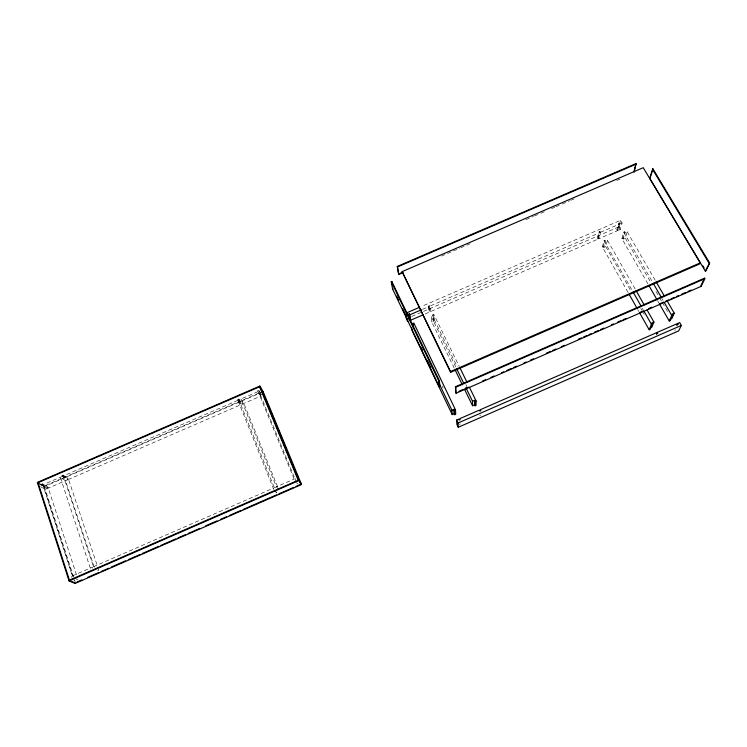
<?xml version="1.0" encoding="UTF-8"?>
<svg xmlns="http://www.w3.org/2000/svg" width="747" height="747" viewBox="0 0 747 747"><rect width="100%" height="100%" fill="white"/><g stroke="black" fill="none" stroke-linecap="round" stroke-linejoin="round"><path stroke-width="0.56" stroke-dasharray="3.73 2.8" d="M425.22 313.908L429.376 312.115L428.339 305.682L429.338 305.252L430.356 311.686L597.945 239.143L597.451 238.274L598.973 231.869L599.953 231.439L600.448 232.317L598.917 238.723L617.377 230.73L619.142 224.231L618.637 223.353L619.618 222.933L620.122 223.811L618.348 230.309L620.29 229.469L622.092 222.961L620.57 220.328L421.597 306.401M597.945 239.143L599.467 232.747L598.973 231.869M598.917 238.723L598.422 237.854L599.953 231.439M628.068 292.432L602.39 247.014L603.978 240.693L604.967 240.263L605.462 241.15L603.865 247.462L605.817 246.622L607.442 240.301L605.462 241.15M603.865 247.462L603.371 246.585L604.967 240.263M617.377 230.73L616.882 229.861L618.637 223.353M618.348 230.309L617.853 229.441L619.618 222.933M620.29 229.469L618.796 226.873L620.57 220.328M647.873 283.813L621.877 238.573L623.708 232.149L624.688 231.719L625.202 232.606L623.353 239.021L625.304 238.181L627.172 231.747L625.202 232.606M623.353 239.021L622.858 238.144L624.688 231.719M72.338 575.937L92.413 567.169L92.759 568.215M93.468 566.712L273.318 488.202M274.354 487.744L294.159 479.098M77.921 579.252L76.876 579.709L76.539 578.673M97.736 570.605L98.781 570.148L98.436 569.111M274.373 490.06L276.334 492.6L277.361 492.152M296.914 483.617L297.941 483.169M459.377 424.417L460.395 423.969M479.77 415.5L480.797 415.052M674.597 330.333L675.605 329.894M422.475 309.323L428.787 306.597L428.339 305.682M430.356 311.686L429.786 306.167L599.467 232.747M600.448 232.317L619.142 224.231M620.122 223.811L622.092 222.961M411.765 316.467L422.438 311.844M423.502 311.387L618.796 226.873M428.937 311.21L429.917 310.789M597.451 238.274L598.422 237.854M616.882 229.861L617.853 229.441M40.693 486.689L45.278 489.472L47.294 488.594L41.823 485.242L41.505 484.252L42.532 483.813L47.995 487.184L76.483 574.817M62.328 476.362L42.85 484.794L48.312 488.155L67.538 479.826L62.328 476.362L62.001 475.381L63.028 474.933L68.22 478.416L98.044 567.935M237.49 399.384L240.478 403.8L274.765 488.762L273.719 489.21L237.49 399.384L238.508 398.954L241.86 404.304L260.834 396.087L258.107 391.577L238.891 399.897L238.508 398.954M257.715 390.634L258.733 390.195L261.45 394.715L260.451 395.144L257.715 390.634L294.57 480.106L295.616 479.658L295.196 478.65M454.223 368.056L431.813 322.013L433.783 321.154L432.802 314.814L433.802 314.384L459.265 366.488M431.813 322.013L431.252 316.597L433.251 315.729L432.802 314.814M40.058 484.065L43.662 486.278L262.972 391.297M262.664 391.979L43.821 486.773L38.414 483.458M41.505 484.252L46.977 487.623L47.995 487.184M62.001 475.381L67.211 478.855L68.22 478.416M240.478 403.8L241.477 403.361M433.335 320.248L434.324 319.819L433.802 314.384M602.39 247.014L603.371 246.585M621.877 238.573L622.858 238.144M441.486 256.081L459.657 248.247M460.731 247.789L472.487 242.719M525.925 219.674L533.414 216.453M534.478 215.986L539.82 213.689M540.893 213.222L546.234 210.915M551.585 208.618L554.788 207.236M555.861 206.77L561.202 204.463M562.267 204.006L569.756 200.784M570.82 200.317L576.161 198.011M616.779 180.503L619.991 179.121M38.816 483.169L44.325 486.549L75.466 582.707M278.379 489.397L276.446 486.839L240.917 399.029L243.858 403.436L277.716 487.035M238.891 399.897L241.86 404.304M261.291 394.752L258.733 390.195M627.172 231.747L655.651 281.012M623.708 232.149L652.645 282.329M661.898 298.389L663.056 300.397M625.304 238.181L650.833 282.497M656.053 291.563L658.957 296.606M659.536 297.614L661.851 301.639M662.43 302.647L668.817 313.731M657.696 300.901L658.845 302.908M607.442 240.301L635.566 289.752M603.978 240.693L631.981 290.06M642.271 308.203L643.41 310.22M605.817 246.622L631.028 291.115M640.777 308.306L641.916 310.332M642.495 311.34L644.213 314.375M637.77 309.585L638.909 311.602M429.338 305.252L429.786 306.167M434.324 319.819L457.239 366.768M465.885 384.509L466.903 386.591M431.252 316.597L455.698 366.758M442.187 385.975L443.195 388.067M260.451 395.144L296.475 482.534M275.932 491.601L276.334 492.6M67.211 478.855L67.538 479.826M94.215 567.197L65.512 480.704L60.274 477.249L90.303 568.093M63.028 474.933L93.814 567.757M46.977 487.623L47.294 488.594M43.662 486.278L74.224 580.718M42.532 483.813L72.674 576.983M71.282 576.395L71.619 577.45M428.787 306.597L429.376 312.115M433.251 315.729L433.783 321.154M237.873 400.336L63.346 475.923L68.547 479.397L240.861 404.734L237.873 400.336"/><path stroke-width="1.12" d="M469.452 387.329L476.072 400.868L476.072 405.369L475.055 405.817L474.569 400.345L472.506 401.242L472.552 405.742L474.588 404.855M633.886 171.651L635.809 164.564M634.166 172.118L636.089 163.546L397.264 266.446L398.73 274.513L403.007 272.674M649.638 178.122L652.925 168.822L709.65 263L705.887 270.872L705.327 271.114L649.638 178.122L650.17 177.889M650.478 176.88L652.925 168.822M639.479 312.61L649.18 329.772L651.412 324.319L652.43 323.881L651.898 322.937L653.933 322.05L647.042 309.94M652.43 323.881L650.179 329.334L649.18 329.772M651.664 327.522L653.933 322.05M656.492 334.18L657.267 332.387L676.633 323.927L677.174 324.87L678.192 324.431L677.65 323.479L679.686 322.592L681.32 325.431L678.696 330.884L458.266 427.256L456.865 424.333L456.613 420.057L458.686 419.16L459.153 420.141L460.189 419.693L459.713 418.703L479.341 410.131L479.826 411.111L480.853 410.663L480.377 409.683L656.249 332.835L656.781 333.788L657.799 333.339L657.267 332.387M659.424 303.917L669.247 321.005L671.74 315.449L672.758 315.001L672.216 314.067L674.242 313.18L667.267 301.116M669.247 321.005L670.246 320.566L672.758 315.001M671.721 318.764L674.242 313.18M700.238 262.879L699.78 263.887L450.581 372.342L402.101 271.637L643.232 167.683L700.238 262.879L450.534 371.548L450.581 372.342M676.791 325.309L677.65 323.479M705.327 271.114L709.65 263M704.533 278.183L700.835 285.849L701.134 286.362L456.053 393.221L455.791 392.689L455.455 386.731L704.533 278.183L704.841 278.706L701.134 286.362M458.994 391.288L463.252 389.43M465.381 388.505L468.574 387.114M482.431 381.073L485.625 379.681M490.947 377.356L494.15 375.965M501.601 372.706L503.739 371.782M506.933 370.391L511.191 368.532M513.32 367.599L516.522 366.207M523.974 362.958L526.112 362.024M530.37 360.166L533.563 358.775M546.356 353.2L550.614 351.342M552.743 350.418L555.936 349.017M561.268 346.701L564.461 345.301M578.309 339.269L581.511 337.877M583.64 336.944L586.834 335.552M588.963 334.619L591.101 333.694M594.295 332.303L598.552 330.445M600.681 329.511L603.884 328.12M611.335 324.87L613.474 323.937M617.732 322.078L620.925 320.687M623.054 319.753L626.257 318.362M640.104 312.321L643.298 310.929M648.629 308.614L651.823 307.213M659.284 303.964L663.541 302.105M665.67 301.181L668.873 299.78M671.002 298.856L674.196 297.465M676.324 296.531L678.463 295.607M681.656 294.206L685.914 292.348M688.043 291.423L691.246 290.032M453.971 409.337L454.26 413.726L452.224 414.613L451.916 410.234L453.971 409.337L454.718 414.697L455.735 414.249L455.474 409.86L413.81 323.04L412.811 323.47L413.128 325.599M454.447 410.318L455.474 409.86M475.055 405.817L475.045 401.326L476.072 400.868M68.883 580.382L298.725 480.032L301.34 484.037L295.999 486.372M69.06 580.914L298.931 480.536L301.545 484.542L75.111 583.454L69.06 580.914L37.35 482.413L259.881 386.068L263.168 391.764L262.664 391.979L264.438 396.274M77.081 581.997L81.871 579.905M87.754 577.338L98.959 572.435M101.097 571.502L105.915 569.401M106.438 569.177L108.576 568.243M111.256 567.066L117.662 564.274M118.185 564.041L123.003 561.94M123.526 561.707L125.664 560.773M128.335 559.606L134.749 556.804M135.272 556.58L140.081 554.479M142.219 553.546L151.837 549.344M152.369 549.11L158.775 546.309M160.913 545.375L164.116 543.984M164.648 543.751L175.862 538.848M178.001 537.915L182.8 535.814M183.342 535.58L185.471 534.647M188.141 533.489L194.547 530.687M195.088 530.454L199.888 528.353M205.77 525.785L211.634 523.217M212.176 522.984L216.975 520.892M220.72 519.249L223.923 517.858M224.455 517.624L226.584 516.691M229.264 515.523L235.678 512.722M236.201 512.489L241.01 510.388M243.148 509.454L252.766 505.261M253.289 505.028L259.695 502.227M260.236 501.993L269.854 497.791M270.367 497.567L276.782 494.766M278.911 493.832L282.114 492.432M282.665 492.198L293.87 487.305M458.266 427.256L458.032 423.026L681.32 325.431M439.376 386.955L438.769 380.923L439.348 380.671L391.811 281.442L391.251 281.675L392.586 289.052L439.376 386.955L439.946 386.703L439.348 380.671M456.053 393.221L455.717 387.273L704.841 278.706M406.62 312.881L419.459 307.325M409.421 313.871L410.243 319.305L409.263 319.725L408.422 314.3L409.421 313.871L410.673 320.211L423.138 314.814M409.86 314.786L421.429 309.781M37.509 482.898L260.077 386.544M398.73 274.513L397.507 266.94L636.369 164.023M398.496 274.028L402.773 272.188M392.586 289.052L393.127 288.818M69.901 580.811L73.934 582.511M38.816 483.169L38.022 482.683L69.415 580.148M652.383 169.055L709.09 263.243M702.89 265.876L704.085 267.874M262.132 391.064L259.573 386.769L298.202 480.256M656.23 282.021L664.363 296.092M653.223 283.337L661.319 297.381M664.214 302.404L671.74 315.449M669.714 319.641L670.246 320.566M649.031 285.821L657.117 299.892M636.136 290.76L644.175 304.888M633.129 292.077L641.122 306.186M643.989 311.219L651.412 324.319M629.207 294.449L637.2 308.576M459.778 367.524L466.903 382.119M474.569 400.345L475.045 401.326M456.716 368.85L463.85 383.482M465.885 387.656L472.506 401.242M455.24 370.157L462.365 384.808M464.401 388.991L472.552 405.742M402.101 271.637L450.534 371.548M397.264 266.446L397.507 266.94M455.455 386.731L455.717 387.273M408.422 314.3L409.524 319.548M412.811 323.47L413.259 324.394M410.243 319.305L410.673 320.211M391.251 281.675L438.769 380.923M454.26 413.726L454.718 414.697M438.863 382.959L451.916 410.234M456.613 420.057L458.032 423.026M396.648 296.185L398.665 300.397M402.689 308.819L406.219 316.186M421.317 347.757L422.326 349.867M427.359 360.39L430.879 367.757M438.433 383.547L439.946 386.703M452.224 414.613L412.064 330.566L411.578 327.382M262.972 391.297L301.545 484.542M264.709 396.918L266.035 400.121M266.922 402.26L268.248 405.462M268.434 405.929L275.746 423.614M276.866 426.313L280.863 435.977M281.049 436.425L282.375 439.628M282.637 440.263L283.963 443.485M284.85 445.632L286.185 448.854M286.344 449.236L289.873 457.78M290.76 459.919L292.964 465.25M293.73 467.09L295.177 470.591M296.055 472.73L298.707 479.135M299.052 479.966L300.378 483.188M259.881 386.068L298.931 480.536M74.943 582.931L75.111 583.454M391.811 281.442L392.558 285.653M405.724 314.431L406.424 318.773L407.722 321.49L407.208 318.241"/></g></svg>
